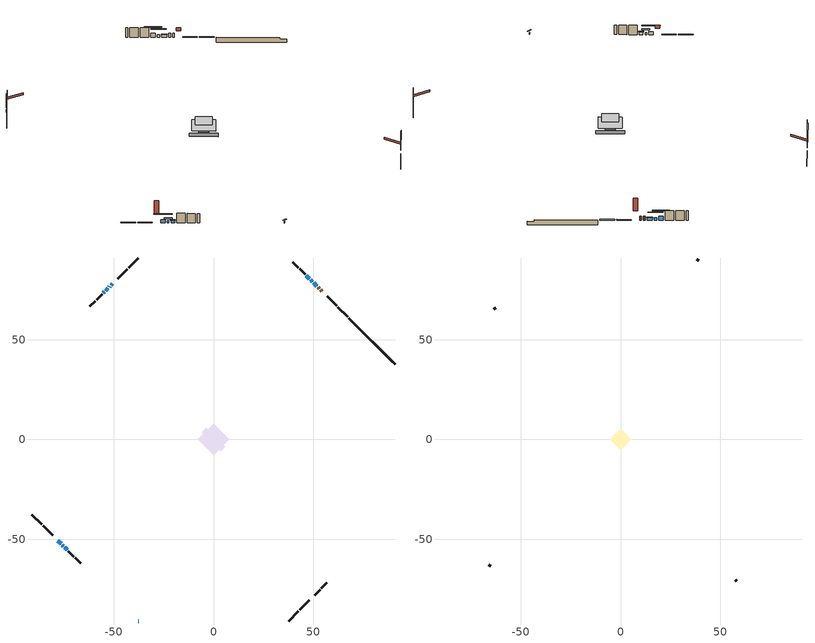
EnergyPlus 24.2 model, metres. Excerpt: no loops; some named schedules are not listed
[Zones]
conditioned space
 floor outside (Floor1 construction): -3.2,0 0,3.2 3.2,0 0,-3.2 z0.98
 floor adiabatic (AdiabaticFloorConstruction): -7.78,0 0,7.78 7.78,0 0,-7.78 z3.42
 floor foundation (Slab1 construction): -5.77,3.63 -3.63,5.77 5.77,-3.63 3.63,-5.77 z-1.55
 wall outside (RimJoist1 construction): 37.67,-90.94 42.57,-86.03 / -90.94,-37.67 -86.03,-42.57 / -37.67,90.94 -42.57,86.03 / 67.22,61.39 62.32,66.29 z0.98:1.28
 wall outside (RimJoist2 construction): 43.23,-85.38 47.96,-80.65 / -85.38,-43.23 -80.65,-47.96 / -43.23,85.38 -47.96,80.65 / 61.66,66.95 56.93,71.67 z0.98:1.28
 wall outside (AdiabaticWallConstruction 1): 54.21,74.4 53.69,74.92 / 53.03,75.58 52.42,76.18 z0.98:3.01
 wall outside (AdiabaticWallConstruction): 51.77,76.84 50.11,78.49 / -74.53,-54.08 -73.38,-55.23 / 49.46,79.15 48.63,79.98 z0.98:2.15; -50.68,77.93 -51.22,77.38 z0.98:1.84; -51.88,76.73 -52.24,76.37 z0.98:2.1; -77.93,-50.68 -76.34,-52.26 z0.98:2.61; -52.89,75.71 -54.01,74.6 z0.98:1.74; -54.67,73.94 -55.14,73.47 z0.98:2.4; -75.69,-52.92 -75.18,-53.42 z0.98:2; -37.67,-90.94 -37.36,-90.94 z0.98:1.95; 47.98,80.63 46.57,82.03 z0.98:3.11
 wall outside (Wall1 construction): 50.68,-77.92 53.45,-75.16 / -72.72,-55.88 -69.96,-58.65 / -55.79,72.82 -58.56,70.05 / 45.92,82.69 43.15,85.46 z0.98:5.86
 wall outside (Wall2 construction): 54.11,-74.5 56.84,-71.77 / -69.3,-59.31 -66.57,-62.04 / -59.21,69.39 -61.95,66.66 / 42.49,86.11 39.76,88.85 z0.98:5.86
 wall foundation (FoundationWall1 construction): 67.88,60.73,-1.55 67.88,60.73,0.98 88.63,39.97,0.98 88.63,39.97,0.08 90.94,37.67,0.08 90.94,37.67,-1.55
 window (WindowConstruction): 51.77,76.84 50.11,78.49 z0.98:2.15
 window (WindowConstruction 6): -50.68,77.92 -51.22,77.39 z0.98:1.84
 window (WindowConstruction 7): -51.88,76.73 -52.24,76.37 z0.98:2.1
 window (WindowConstruction 8): -77.92,-50.68 -76.34,-52.26 z0.98:2.6
 window (WindowConstruction 10): -52.9,75.71 -54.01,74.6 z0.98:1.74
 window (WindowConstruction 1): -54.67,73.94 -55.13,73.47 z0.98:2.4
 window (WindowConstruction 2): -75.69,-52.92 -75.19,-53.42 z0.98:1.99
 window (WindowConstruction 3): -74.53,-54.08 -73.38,-55.23 z0.98:2.15
 window (WindowConstruction 9): -37.67,-90.94 -37.36,-90.94 z0.98:1.95
 window (WindowConstruction 4): 49.46,79.15 48.63,79.97 z0.98:2.15
 window (WindowConstruction 5): 47.98,80.63 46.57,82.03 z0.98:3.11
 door (Door): 54.21,74.4 53.69,74.92 z0.98:3.01
 door (Door 1): 53.03,75.58 52.42,76.18 z0.98:3.01
 ceiling adiabatic (AdiabaticFloorConstruction): 0,-7.78 7.78,0 0,7.78 -7.78,0 z3.42
attic - vented
 floor to conditioned space (Floor2 construction Reversed): -5.5,0 0,5.5 5.5,0 0,-5.5 z5.86
 wall outside (Wall3 construction): 57.5,-71.11 58.27,-70.33 / -65.91,-62.7 -65.13,-63.48 / -62.6,66 -63.38,65.22 / 39.1,89.5 38.32,90.28 z0.98:5.86
 roof outside (Roof1 construction): 50.03,-78.58,5.86 44.67,-73.22,8.38 43.25,-74.63,8.38 48.61,-79.99,5.86; -78.58,-50.03,5.86 -73.22,-44.67,8.38 -74.63,-43.25,8.38 -79.99,-48.61,5.86; -50.03,78.58,5.86 -44.67,73.22,8.38 -43.25,74.63,8.38 -48.61,79.99,5.86; 54.86,73.74,5.86 49.5,68.38,8.38 50.91,66.97,8.38 56.27,72.33,5.86
shading: 49.9,78.7 51.98,76.63 52.19,76.84 50.11,78.91 z2.45; -54.02,74.59 -47.88,80.72 -48.09,80.94 -54.23,74.8 z5.8; -54.4,74.21 -49.72,78.89 -49.93,79.1 -54.61,74.42 z5.15; -74.19,-54.42 -80.08,-48.52 -80.29,-48.74 -74.4,-54.63 z5.66; -58.32,70.28 -48.58,80.02 -48.79,80.24 -58.53,70.5 z7.84; -56,72.61 -53.8,74.8 -54.02,75.01 -56.21,72.82 z3.62; -74.11,-54.5 -76.76,-51.84 -77.41,-52.49 -74.75,-55.14 z3.52; -73.17,-55.44 -74.74,-53.87 -74.95,-54.08 -73.38,-55.65 z2.45; -36.45,-90.94 -38.58,-90.94 -38.58,-91.55 -36.45,-91.55 z2.86; 46.47,82.13 51.61,76.99 51.83,77.2 46.69,82.34 z5.2; 44.42,84.19 50.13,78.47 50.34,78.69 44.63,84.4 z6.16
[Building]
Building 1: Terrain=Suburbs
[Site:Location]
Montreal Intl AP_QC: Latitude {deg}=45.47; Longitude {deg}=-73.74; Time Zone {hr}=-5; Elevation {m}=36; Keep Site Location Information=Yes
[Site:GroundTemperature:Shallow]
2.07863, -0.316383, -0.508184, 0.628371, 5.19101, 9.73239, 13.6695, 16.1636, 16.3755, 14.347, 10.5102, 6.10817
[Site:WaterMainsTemperature]
Calculation Method=Schedule; Temperature Schedule=mains temperature schedule
[Material] Roughness=Rough; Thermal Absorptance=0.9
Name | Thickness {m} | Conductivity {W/m-K} | Density {kg/m3} | Specific Heat {J/kg-K} | Solar Absorptance | Visible Absorptance
asphalt or fiberglass shingles | 0.00635 | 0.162714 | 1121.4 | 1465.45 | 0.4 | 0.4
ceiling loosefill ins | 0.169333 | 0.0480833 | 16.02 | 1046.75 | 0.7 | 0.7
ceiling stud and cavity | 0.1397 | 0.082902 | 65.682 | 1177.47 | 0.7 | 0.7
concrete 4.0 in. | 0.1016 | 1.803125 | 2242.8 | 837.4 | 0.7 | 0.7
concrete 8.0 in. | 0.2032 | 1.803125 | 2242.8 | 837.4 | 0.7 | 0.7
door material | 0.04445 | 0.188738 | 512.64 | 1214.23 | 0.7 | 0.7
exterior vertical ins | 0.0201828 | 0.029427 | 32.04 | 1214.23 | 0.7 | 0.7
floor covering | 0.0127 | 0.0433444 | 54.468 | 1339.84 | 0.6 | 0.6
floor rigid ins; rim joist rigid ins | 0.051816 | 0.029427 | 32.04 | 1214.23 | 0.7 | 0.7
floor rigid ins 1; wall rigid ins | 0.512978 | 0.029427 | 32.04 | 1214.23 | 0.7 | 0.7
floor stud and cavity | 0.1397 | 0.10117 | 92.3553 | 1139.71 | 0.7 | 0.7
floor stud and cavity 1 | 0.1397 | 1.75129 | 37.0049 | 1207.88 | 0.7 | 0.7
furniture material conditioned space 1 | 0.1524 | 0.115458 | 640.8 | 1214.23 | 0.6 | 0.6
gypsum board | 0.0127 | 0.160291 | 801 | 837.4 | 0.6 | 0.6
gypsum board 1 | 0.0127 | 0.160291 | 801 | 837.4 | 0.7 | 0.7
osb sheathing 0.5 in. | 0.0127 | 0.115458 | 512.64 | 1214.23 | 0.7 | 0.7
osb sheathing 0.75 in. | 0.01905 | 0.115458 | 512.64 | 1214.23 | 0.7 | 0.7
osb sheathing 2.0 in. | 0.0508 | 0.115458 | 512.64 | 1214.23 | 0.7 | 0.7
rim joist stud and cavity | 0.0508 | 0.268173 | 125.044 | 1163.47 | 0.6 | 0.6
rim joist stud and cavity 1 | 0.0508 | 0.0310355 | 125.044 | 1163.47 | 0.6 | 0.6
wall stud and cavity | 0.1397 | 0.0807926 | 139.0536 | 1170.24 | 0.7 | 0.7
wall stud and cavity 1 | 0.1397 | 0.0805465 | 139.0536 | 1170.24 | 0.7 | 0.7
wall stud and cavity 2 | 0.0889 | 6.9971 | 50.32683 | 1063.81 | 0.6 | 0.6
wall stud and cavity 3 | 0.0889 | 0.380278 | 52.3479 | 1209.89 | 0.7 | 0.7
wall stud and cavity 4 | 0.0889 | 0.391764 | 83.0341 | 1211.67 | 0.7 | 0.7
wood siding | 0.0254 | 0.102417 | 544.68 | 1172.36 | 0.4 | 0.4
wood siding 1 | 0.00254 | 0.102417 | 544.68 | 1172.36 | 0.4 | 0.4
wood siding 2; wood siding 3; wood siding 4 | 0.0254 | 0.102417 | 544.68 | 1172.36 | 0.7 | 0.7
[WindowMaterial:SimpleGlazingSystem]
Name | U-Factor {W/m2-K} | Solar Heat Gain Coefficient
WindowMaterial | 4.51458 | 0.67
WindowMaterial 1 | 4.82119 | 0.65
WindowMaterial 2 | 2.97868 | 0.54
WindowMaterial 3 | 2.92474 | 0.62
WindowMaterial 4 | 3.79518 | 0.71
WindowMaterial 5 | 5.17606 | 0.63
WindowMaterial 6 | 5.34981 | 0.62
WindowMaterial 7 | 2.89692 | 0.66
WindowMaterial 8 | 3.06158 | 0.34
WindowMaterial 9 | 4.59748 | 0.66
[Construction]
AdiabaticFloorConstruction: floor stud and cavity 1, floor rigid ins 1, osb sheathing 0.75 in., floor covering
AdiabaticWallConstruction: wood siding 3, wall rigid ins, wall stud and cavity 3, gypsum board
AdiabaticWallConstruction 1: wood siding 4, wall rigid ins, wall stud and cavity 3, gypsum board
Door; Door 1: door material
Floor1 construction: floor stud and cavity, floor rigid ins, osb sheathing 0.75 in., floor covering
Floor2 construction Reversed: gypsum board, ceiling stud and cavity, ceiling loosefill ins
FoundationWall1 construction: concrete 8.0 in., gypsum board 1
furniture construction conditioned space 1: furniture material conditioned space 1
PartitionWallConstruction: gypsum board, wall stud and cavity 4, gypsum board
RimJoist1 construction: wood siding 2, rim joist rigid ins, osb sheathing 2.0 in., rim joist stud and cavity
RimJoist2 construction: wood siding 2, osb sheathing 2.0 in., rim joist stud and cavity 1
Roof1 construction: asphalt or fiberglass shingles
Slab1 construction: concrete 4.0 in.
Wall1 construction: wood siding, osb sheathing 0.5 in., wall stud and cavity, gypsum board
Wall2 construction: wood siding, osb sheathing 0.5 in., wall stud and cavity 1, gypsum board
Wall3 construction: wood siding 1, wall stud and cavity 2
WindowConstruction; WindowConstruction 4: WindowMaterial
WindowConstruction 1: WindowMaterial 1
WindowConstruction 10: WindowMaterial 9
WindowConstruction 2: WindowMaterial 2
WindowConstruction 3: WindowMaterial 3
WindowConstruction 5: WindowMaterial 4
WindowConstruction 6: WindowMaterial 5
WindowConstruction 7: WindowMaterial 6
WindowConstruction 8: WindowMaterial 7
WindowConstruction 9: WindowMaterial 8
[Zone] Multiplier=1; Part of Total Floor Area=Yes
Name | Volume {m3}
attic - vented | 24.8448
conditioned space | 430.7
[Space]
Name | Zone | Volume {m3}
attic - vented 1 | attic - vented | 24.8448
conditioned space 1 | conditioned space | 430.7
[ZoneInfiltration:EffectiveLeakageArea]
infil attic - vented 1: Zone or Space=attic - vented 1; Schedule=Always On Discrete; Effective Air Leakage Area {cm2}=2422.8; Stack Coefficient=0.000514832; Wind Coefficient=1.53304e-05
[ZoneMixing]
whole house fan mix: Zone or Space=attic - vented; Schedule=Always On Continuous; Design Flow Rate Calculation Method=Flow/Zone; Design Flow Rate {m3/s}=0; Source Zone or Space=conditioned space
[SurfaceProperty:ExposedFoundationPerimeter]
Slab1: Exposed Perimeter Calculation Method=TotalExposedPerimeter; Total Exposed Perimeter {m}=32.615
[InternalMass] Zone or ZoneList=conditioned space; Space or SpaceList=conditioned space 1
Name | Construction | Surface Area {m2}
furniture mass conditioned space 1 | furniture construction conditioned space 1 | 72.6679
partition wall mass | PartitionWallConstruction | 181.67
[Lights]
interior lighting: Zone or ZoneList or Space or SpaceList=conditioned space 1; Schedule=interior lighting schedule; Design Level Calculation Method=LightingLevel; Lighting Level {W}=343.2; Return Air Fraction=0; Fraction Radiant=0.6; Fraction Visible=0.2; Fraction Replaceable=1
[People]
occupants: Zone or ZoneList or Space or SpaceList=conditioned space 1; Number of People Schedule=occupants schedule; Number of People Calculation Method=People; Number of People=3; Fraction Radiant=0.314171; Sensible Heat Fraction=0.56303; Activity Level Schedule=occupants activity schedule; Carbon Dioxide Generation Rate {m3/s-W}=0; Enable ASHRAE 55 Comfort Warnings=No; Mean Radiant Temperature Calculation Type=EnclosureAveraged
[ElectricEquipment] Zone or ZoneList or Space or SpaceList=conditioned space 1; Design Level Calculation Method=EquipmentLevel
Name | Schedule | Design Level {W} | Fraction Latent | Fraction Radiant | Fraction Lost
clothes dryer | clothes dryer schedule | 140.772 | 0.015 | 0.081 | 0.85
clothes washer | clothes washer schedule | 32.1985 | 0.03 | 0.162 | 0.7
cooking range | cooking range schedule | 215.147 | 0.08 | 0.432 | 0.2
dishwasher | dishwasher schedule | 66.8632 | 0.3 | 0.18 | 0.4
fridge | fridge schedule | 72.9452 | 0 | 0.6 | 0
mech vent bath fan 0 | mech vent bath fan 0 schedule | 50.2 | 0 | 0 | 1
mech vent house fan | mech vent house fan schedule | 0 | 0 | 0 | 1
mech vent house fan cfis | mech vent house fan cfis schedule | 0 | 0 | 0 | 0
misc plug loads | misc plug loads schedule | 494.7 | 0.045 | 0.513 | 0.1
whole house fan | Always On Discrete | 0 | 0 | 0 | 1
[OtherEquipment] Zone or ZoneList or Space or SpaceList=conditioned space 1; Design Level Calculation Method=EquipmentLevel
Name | Fuel Type | Schedule | Design Level {W} | Fraction Latent | Fraction Radiant | Fraction Lost
clothes dryer 1 | Electricity | clothes dryer schedule | 0 | 0.015 | 0.081 | 0.85
cooking range 1 | Electricity | cooking range schedule | 0 | 0.08 | 0.432 | 0.2
general water use latent | None | general water use schedule | 62.594 | 1 | 0 | 0
general water use sensible | None | general water use schedule | -61.6891 | 0 | 0.6 | 0
mech vent house fan latent load | None | Always On Discrete | 0 | 1 | 0 | 0
mech vent house fan sensible load | None | Always On Discrete | 0 | 0 | 0 | 0
water heater energy adjustment1 | Electricity | Always On Discrete | 0.01 | 0 | 0 | 1
[ZoneInfiltration:DesignFlowRate] Zone or ZoneList or Space or SpaceList=conditioned space 1; Schedule=Always On Discrete; Design Flow Rate Calculation Method=Flow/Zone; Design Flow Rate {m3/s}=0
infil flow; natural vent flow; whole house fan flow
[Foundation:Kiva]
Foundation Kiva 1: Initial Indoor Air Temperature {C}=18; Wall Height Above Grade {m}=0.979993; Wall Depth Below Slab {m}=0.2032; Custom Block Material Name 1=exterior vertical ins; Custom Block Depth 1 {m}=2.52999; Custom Block X Position 1 {m}=0.2159; Custom Block Z Position 1 {m}=0
[Foundation:Kiva:Settings]
Soil Conductivity {W/m-K}=0.849921; Soil Density {kg/m3}=1842.3; Soil Specific Heat {J/kg-K}=418.7; Ground Solar Absorptivity=0.9; Ground Thermal Absorptivity=0.9; Ground Surface Roughness {m}=0.03; Far-Field Width {m}=40; Deep-Ground Boundary Condition=ZeroFlux; Deep-Ground Depth {m}=40; Minimum Cell Dimension {m}=0.2; Maximum Cell Growth Coefficient=3; Simulation Timestep=Timestep
[Exterior:Lights]
exterior lighting: Schedule=exterior lighting schedule; Design Level {W}=75.6
[Schedule:Constant]
Name | Hourly Value
Always On Continuous; mech vent house fan schedule; mech vent house fan cfis schedule; Always On Discrete | 1
occupants activity schedule | 117.228
fridge schedule | 0
[Schedule:Week:Daily]
interior lighting schedule Week Rule - Jan1-Jan27: interior lighting schedule day, interior lighting schedule day, interior lighting schedule day, interior lighting schedule day, interior lighting schedule day, interior lighting schedule day, interior lighting schedule day, interior lighting schedule default day, interior lighting schedule default day, interior lighting schedule default day, interior lighting schedule default day, interior lighting schedule default day
interior lighting schedule Week Rule - Jan28-Feb3: interior lighting schedule day, interior lighting schedule day, interior lighting schedule day, interior lighting schedule day, interior lighting schedule day 1, interior lighting schedule day 1, interior lighting schedule day 1, interior lighting schedule default day, interior lighting schedule default day, interior lighting schedule default day, interior lighting schedule default day, interior lighting schedule default day
interior lighting schedule Week Rule - Feb4-Feb24: interior lighting schedule day 1, interior lighting schedule day 1, interior lighting schedule day 1, interior lighting schedule day 1, interior lighting schedule day 1, interior lighting schedule day 1, interior lighting schedule day 1, interior lighting schedule default day, interior lighting schedule default day, interior lighting schedule default day, interior lighting schedule default day, interior lighting schedule default day
interior lighting schedule Week Rule - Feb25-Mar3: interior lighting schedule day 1, interior lighting schedule day 1, interior lighting schedule day 1, interior lighting schedule day 1, interior lighting schedule day 2, interior lighting schedule day 2, interior lighting schedule day 2, interior lighting schedule default day, interior lighting schedule default day, interior lighting schedule default day, interior lighting schedule default day, interior lighting schedule default day
interior lighting schedule Week Rule - Mar4-Mar31: interior lighting schedule day 2, interior lighting schedule day 2, interior lighting schedule day 2, interior lighting schedule day 2, interior lighting schedule day 2, interior lighting schedule day 2, interior lighting schedule day 2, interior lighting schedule default day, interior lighting schedule default day, interior lighting schedule default day, interior lighting schedule default day, interior lighting schedule default day
interior lighting schedule Week Rule - Apr1-Apr28: interior lighting schedule day 3, interior lighting schedule day 3, interior lighting schedule day 3, interior lighting schedule day 3, interior lighting schedule day 3, interior lighting schedule day 3, interior lighting schedule day 3, interior lighting schedule default day, interior lighting schedule default day, interior lighting schedule default day, interior lighting schedule default day, interior lighting schedule default day
interior lighting schedule Week Rule - Apr29-May5: interior lighting schedule day 3, interior lighting schedule day 3, interior lighting schedule day 4, interior lighting schedule day 4, interior lighting schedule day 4, interior lighting schedule day 4, interior lighting schedule day 4, interior lighting schedule default day, interior lighting schedule default day, interior lighting schedule default day, interior lighting schedule default day, interior lighting schedule default day
interior lighting schedule Week Rule - May6-May26: interior lighting schedule day 4, interior lighting schedule day 4, interior lighting schedule day 4, interior lighting schedule day 4, interior lighting schedule day 4, interior lighting schedule day 4, interior lighting schedule day 4, interior lighting schedule default day, interior lighting schedule default day, interior lighting schedule default day, interior lighting schedule default day, interior lighting schedule default day
interior lighting schedule Week Rule - May27-Jun2: interior lighting schedule day 4, interior lighting schedule day 4, interior lighting schedule day 4, interior lighting schedule day 4, interior lighting schedule day 4, interior lighting schedule day 5, interior lighting schedule day 5, interior lighting schedule default day, interior lighting schedule default day, interior lighting schedule default day, interior lighting schedule default day, interior lighting schedule default day
interior lighting schedule Week Rule - Jun3-Jun30: interior lighting schedule day 5, interior lighting schedule day 5, interior lighting schedule day 5, interior lighting schedule day 5, interior lighting schedule day 5, interior lighting schedule day 5, interior lighting schedule day 5, interior lighting schedule default day, interior lighting schedule default day, interior lighting schedule default day, interior lighting schedule default day, interior lighting schedule default day
interior lighting schedule Week Rule - Jul1-Jul28: interior lighting schedule day 6, interior lighting schedule day 6, interior lighting schedule day 6, interior lighting schedule day 6, interior lighting schedule day 6, interior lighting schedule day 6, interior lighting schedule day 6, interior lighting schedule default day, interior lighting schedule default day, interior lighting schedule default day, interior lighting schedule default day, interior lighting schedule default day
interior lighting schedule Week Rule - Jul29-Aug4: interior lighting schedule day 6, interior lighting schedule day 6, interior lighting schedule day 6, interior lighting schedule day 7, interior lighting schedule day 7, interior lighting schedule day 7, interior lighting schedule day 7, interior lighting schedule default day, interior lighting schedule default day, interior lighting schedule default day, interior lighting schedule default day, interior lighting schedule default day
interior lighting schedule Week Rule - Aug5-Aug25: interior lighting schedule day 7, interior lighting schedule day 7, interior lighting schedule day 7, interior lighting schedule day 7, interior lighting schedule day 7, interior lighting schedule day 7, interior lighting schedule day 7, interior lighting schedule default day, interior lighting schedule default day, interior lighting schedule default day, interior lighting schedule default day, interior lighting schedule default day
interior lighting schedule Week Rule - Aug26-Sep1: interior lighting schedule day 7, interior lighting schedule day 7, interior lighting schedule day 7, interior lighting schedule day 7, interior lighting schedule day 7, interior lighting schedule day 7, interior lighting schedule day 8, interior lighting schedule default day, interior lighting schedule default day, interior lighting schedule default day, interior lighting schedule default day, interior lighting schedule default day
interior lighting schedule Week Rule - Sep2-Sep29: interior lighting schedule day 8, interior lighting schedule day 8, interior lighting schedule day 8, interior lighting schedule day 8, interior lighting schedule day 8, interior lighting schedule day 8, interior lighting schedule day 8, interior lighting schedule default day, interior lighting schedule default day, interior lighting schedule default day, interior lighting schedule default day, interior lighting schedule default day
interior lighting schedule Week Rule - Sep30-Oct6: interior lighting schedule day 8, interior lighting schedule day 9, interior lighting schedule day 9, interior lighting schedule day 9, interior lighting schedule day 9, interior lighting schedule day 9, interior lighting schedule day 9, interior lighting schedule default day, interior lighting schedule default day, interior lighting schedule default day, interior lighting schedule default day, interior lighting schedule default day
interior lighting schedule Week Rule - Oct7-Oct27: interior lighting schedule day 9, interior lighting schedule day 9, interior lighting schedule day 9, interior lighting schedule day 9, interior lighting schedule day 9, interior lighting schedule day 9, interior lighting schedule day 9, interior lighting schedule default day, interior lighting schedule default day, interior lighting schedule default day, interior lighting schedule default day, interior lighting schedule default day
interior lighting schedule Week Rule - Oct28-Nov3: interior lighting schedule day 9, interior lighting schedule day 9, interior lighting schedule day 9, interior lighting schedule day 9, interior lighting schedule day 10, interior lighting schedule day 10, interior lighting schedule day 10, interior lighting schedule default day, interior lighting schedule default day, interior lighting schedule default day, interior lighting schedule default day, interior lighting schedule default day
interior lighting schedule Week Rule - Nov4-Nov24: interior lighting schedule day 10, interior lighting schedule day 10, interior lighting schedule day 10, interior lighting schedule day 10, interior lighting schedule day 10, interior lighting schedule day 10, interior lighting schedule day 10, interior lighting schedule default day, interior lighting schedule default day, interior lighting schedule default day, interior lighting schedule default day, interior lighting schedule default day
interior lighting schedule Week Rule - Nov25-Dec1: interior lighting schedule day 10, interior lighting schedule day 10, interior lighting schedule day 10, interior lighting schedule day 10, interior lighting schedule day 10, interior lighting schedule day 10, interior lighting schedule day 11, interior lighting schedule default day, interior lighting schedule default day, interior lighting schedule default day, interior lighting schedule default day, interior lighting schedule default day
interior lighting schedule Week Rule - Dec2-Dec31: interior lighting schedule day 11, interior lighting schedule day 11, interior lighting schedule day 11, interior lighting schedule day 11, interior lighting schedule day 11, interior lighting schedule day 11, interior lighting schedule day 11, interior lighting schedule default day, interior lighting schedule default day, interior lighting schedule default day, interior lighting schedule default day, interior lighting schedule default day
occupants schedule Week Rule - Jan1-Dec31: occupants schedule day, occupants schedule day, occupants schedule day, occupants schedule day, occupants schedule day, occupants schedule day, occupants schedule day, occupants schedule default day, occupants schedule default day, occupants schedule default day, occupants schedule default day, occupants schedule default day
clothes dryer schedule Week Rule - Jan1-Dec31: clothes dryer schedule day, clothes dryer schedule day, clothes dryer schedule day, clothes dryer schedule day, clothes dryer schedule day, clothes dryer schedule day, clothes dryer schedule day, clothes dryer schedule default day, clothes dryer schedule default day, clothes dryer schedule default day, clothes dryer schedule default day, clothes dryer schedule default day
clothes washer schedule Week Rule - Jan1-Dec31: clothes washer schedule day, clothes washer schedule day, clothes washer schedule day, clothes washer schedule day, clothes washer schedule day, clothes washer schedule day, clothes washer schedule day, clothes washer schedule default day, clothes washer schedule default day, clothes washer schedule default day, clothes washer schedule default day, clothes washer schedule default day
cooking range schedule Week Rule - Jan1-Dec31: cooking range schedule day, cooking range schedule day, cooking range schedule day, cooking range schedule day, cooking range schedule day, cooking range schedule day, cooking range schedule day, cooking range schedule default day, cooking range schedule default day, cooking range schedule default day, cooking range schedule default day, cooking range schedule default day
dishwasher schedule Week Rule - Jan1-Dec31: dishwasher schedule day, dishwasher schedule day, dishwasher schedule day, dishwasher schedule day, dishwasher schedule day, dishwasher schedule day, dishwasher schedule day, dishwasher schedule default day, dishwasher schedule default day, dishwasher schedule default day, dishwasher schedule default day, dishwasher schedule default day
mech vent bath fan 0 schedule Week Rule - Jan1-Dec31: mech vent bath fan 0 schedule day, mech vent bath fan 0 schedule day, mech vent bath fan 0 schedule day, mech vent bath fan 0 schedule day, mech vent bath fan 0 schedule day, mech vent bath fan 0 schedule day, mech vent bath fan 0 schedule day, mech vent bath fan 0 schedule default day, mech vent bath fan 0 schedule default day, mech vent bath fan 0 schedule default day, mech vent bath fan 0 schedule default day, mech vent bath fan 0 schedule default day
misc plug loads schedule Week Rule - Jan1-Dec31: misc plug loads schedule day, misc plug loads schedule day, misc plug loads schedule day, misc plug loads schedule day, misc plug loads schedule day, misc plug loads schedule day, misc plug loads schedule day, misc plug loads schedule default day, misc plug loads schedule default day, misc plug loads schedule default day, misc plug loads schedule default day, misc plug loads schedule default day
general water use schedule Week Rule - Jan1-Dec31: general water use schedule day, general water use schedule day, general water use schedule day, general water use schedule day, general water use schedule day, general water use schedule day, general water use schedule day, general water use schedule default day, general water use schedule default day, general water use schedule default day, general water use schedule default day, general water use schedule default day
exterior lighting schedule Week Rule - Jan1-Jan27: exterior lighting schedule day, exterior lighting schedule day, exterior lighting schedule day, exterior lighting schedule day, exterior lighting schedule day, exterior lighting schedule day, exterior lighting schedule day, exterior lighting schedule default day, exterior lighting schedule default day, exterior lighting schedule default day, exterior lighting schedule default day, exterior lighting schedule default day
exterior lighting schedule Week Rule - Jan28-Feb3: exterior lighting schedule day, exterior lighting schedule day, exterior lighting schedule day, exterior lighting schedule day, exterior lighting schedule day 1, exterior lighting schedule day 1, exterior lighting schedule day 1, exterior lighting schedule default day, exterior lighting schedule default day, exterior lighting schedule default day, exterior lighting schedule default day, exterior lighting schedule default day
exterior lighting schedule Week Rule - Feb4-Feb24: exterior lighting schedule day 1, exterior lighting schedule day 1, exterior lighting schedule day 1, exterior lighting schedule day 1, exterior lighting schedule day 1, exterior lighting schedule day 1, exterior lighting schedule day 1, exterior lighting schedule default day, exterior lighting schedule default day, exterior lighting schedule default day, exterior lighting schedule default day, exterior lighting schedule default day
exterior lighting schedule Week Rule - Feb25-Mar3: exterior lighting schedule day 1, exterior lighting schedule day 1, exterior lighting schedule day 1, exterior lighting schedule day 1, exterior lighting schedule day 2, exterior lighting schedule day 2, exterior lighting schedule day 2, exterior lighting schedule default day, exterior lighting schedule default day, exterior lighting schedule default day, exterior lighting schedule default day, exterior lighting schedule default day
exterior lighting schedule Week Rule - Mar4-Mar31: exterior lighting schedule day 2, exterior lighting schedule day 2, exterior lighting schedule day 2, exterior lighting schedule day 2, exterior lighting schedule day 2, exterior lighting schedule day 2, exterior lighting schedule day 2, exterior lighting schedule default day, exterior lighting schedule default day, exterior lighting schedule default day, exterior lighting schedule default day, exterior lighting schedule default day
exterior lighting schedule Week Rule - Apr1-Apr28: exterior lighting schedule day 3, exterior lighting schedule day 3, exterior lighting schedule day 3, exterior lighting schedule day 3, exterior lighting schedule day 3, exterior lighting schedule day 3, exterior lighting schedule day 3, exterior lighting schedule default day, exterior lighting schedule default day, exterior lighting schedule default day, exterior lighting schedule default day, exterior lighting schedule default day
exterior lighting schedule Week Rule - Apr29-May5: exterior lighting schedule day 3, exterior lighting schedule day 3, exterior lighting schedule day 4, exterior lighting schedule day 4, exterior lighting schedule day 4, exterior lighting schedule day 4, exterior lighting schedule day 4, exterior lighting schedule default day, exterior lighting schedule default day, exterior lighting schedule default day, exterior lighting schedule default day, exterior lighting schedule default day
exterior lighting schedule Week Rule - May6-May26: exterior lighting schedule day 4, exterior lighting schedule day 4, exterior lighting schedule day 4, exterior lighting schedule day 4, exterior lighting schedule day 4, exterior lighting schedule day 4, exterior lighting schedule day 4, exterior lighting schedule default day, exterior lighting schedule default day, exterior lighting schedule default day, exterior lighting schedule default day, exterior lighting schedule default day
exterior lighting schedule Week Rule - May27-Jun2: exterior lighting schedule day 4, exterior lighting schedule day 4, exterior lighting schedule day 4, exterior lighting schedule day 4, exterior lighting schedule day 4, exterior lighting schedule day 5, exterior lighting schedule day 5, exterior lighting schedule default day, exterior lighting schedule default day, exterior lighting schedule default day, exterior lighting schedule default day, exterior lighting schedule default day
exterior lighting schedule Week Rule - Jun3-Jun30: exterior lighting schedule day 5, exterior lighting schedule day 5, exterior lighting schedule day 5, exterior lighting schedule day 5, exterior lighting schedule day 5, exterior lighting schedule day 5, exterior lighting schedule day 5, exterior lighting schedule default day, exterior lighting schedule default day, exterior lighting schedule default day, exterior lighting schedule default day, exterior lighting schedule default day
exterior lighting schedule Week Rule - Jul1-Jul28: exterior lighting schedule day 6, exterior lighting schedule day 6, exterior lighting schedule day 6, exterior lighting schedule day 6, exterior lighting schedule day 6, exterior lighting schedule day 6, exterior lighting schedule day 6, exterior lighting schedule default day, exterior lighting schedule default day, exterior lighting schedule default day, exterior lighting schedule default day, exterior lighting schedule default day
exterior lighting schedule Week Rule - Jul29-Aug4: exterior lighting schedule day 6, exterior lighting schedule day 6, exterior lighting schedule day 6, exterior lighting schedule day 7, exterior lighting schedule day 7, exterior lighting schedule day 7, exterior lighting schedule day 7, exterior lighting schedule default day, exterior lighting schedule default day, exterior lighting schedule default day, exterior lighting schedule default day, exterior lighting schedule default day
exterior lighting schedule Week Rule - Aug5-Aug25: exterior lighting schedule day 7, exterior lighting schedule day 7, exterior lighting schedule day 7, exterior lighting schedule day 7, exterior lighting schedule day 7, exterior lighting schedule day 7, exterior lighting schedule day 7, exterior lighting schedule default day, exterior lighting schedule default day, exterior lighting schedule default day, exterior lighting schedule default day, exterior lighting schedule default day
exterior lighting schedule Week Rule - Aug26-Sep1: exterior lighting schedule day 7, exterior lighting schedule day 7, exterior lighting schedule day 7, exterior lighting schedule day 7, exterior lighting schedule day 7, exterior lighting schedule day 7, exterior lighting schedule day 8, exterior lighting schedule default day, exterior lighting schedule default day, exterior lighting schedule default day, exterior lighting schedule default day, exterior lighting schedule default day
exterior lighting schedule Week Rule - Sep2-Sep29: exterior lighting schedule day 8, exterior lighting schedule day 8, exterior lighting schedule day 8, exterior lighting schedule day 8, exterior lighting schedule day 8, exterior lighting schedule day 8, exterior lighting schedule day 8, exterior lighting schedule default day, exterior lighting schedule default day, exterior lighting schedule default day, exterior lighting schedule default day, exterior lighting schedule default day
exterior lighting schedule Week Rule - Sep30-Oct6: exterior lighting schedule day 8, exterior lighting schedule day 9, exterior lighting schedule day 9, exterior lighting schedule day 9, exterior lighting schedule day 9, exterior lighting schedule day 9, exterior lighting schedule day 9, exterior lighting schedule default day, exterior lighting schedule default day, exterior lighting schedule default day, exterior lighting schedule default day, exterior lighting schedule default day
exterior lighting schedule Week Rule - Oct7-Oct27: exterior lighting schedule day 9, exterior lighting schedule day 9, exterior lighting schedule day 9, exterior lighting schedule day 9, exterior lighting schedule day 9, exterior lighting schedule day 9, exterior lighting schedule day 9, exterior lighting schedule default day, exterior lighting schedule default day, exterior lighting schedule default day, exterior lighting schedule default day, exterior lighting schedule default day
exterior lighting schedule Week Rule - Oct28-Nov3: exterior lighting schedule day 9, exterior lighting schedule day 9, exterior lighting schedule day 9, exterior lighting schedule day 9, exterior lighting schedule day 10, exterior lighting schedule day 10, exterior lighting schedule day 10, exterior lighting schedule default day, exterior lighting schedule default day, exterior lighting schedule default day, exterior lighting schedule default day, exterior lighting schedule default day
[Schedule:Year]
interior lighting schedule: interior lighting schedule Week Rule - Jan1-Jan27, 1, 1, 1, 27, interior lighting schedule Week Rule - Jan28-Feb3, 1, 28, 2, 3, interior lighting schedule Week Rule - Feb4-Feb24, 2, 4, 2, 24, interior lighting schedule Week Rule - Feb25-Mar3, 2, 25, 3, 3, interior lighting schedule Week Rule - Mar4-Mar31, 3, 4, 3, 31, interior lighting schedule Week Rule - Apr1-Apr28, 4, 1, 4, 28, interior lighting schedule Week Rule - Apr29-May5, 4, 29, 5, 5, interior lighting schedule Week Rule - May6-May26, 5, 6, 5, 26, interior lighting schedule Week Rule - May27-Jun2, 5, 27, 6, 2, interior lighting schedule Week Rule - Jun3-Jun30, 6, 3, 6, 30, interior lighting schedule Week Rule - Jul1-Jul28, 7, 1, 7, 28, interior lighting schedule Week Rule - Jul29-Aug4, 7, 29, 8, 4, interior lighting schedule Week Rule - Aug5-Aug25, 8, 5, 8, 25, interior lighting schedule Week Rule - Aug26-Sep1, 8, 26, 9, 1, interior lighting schedule Week Rule - Sep2-Sep29, 9, 2, 9, 29, interior lighting schedule Week Rule - Sep30-Oct6, 9, 30, 10, 6, interior lighting schedule Week Rule - Oct7-Oct27, 10, 7, 10, 27, interior lighting schedule Week Rule - Oct28-Nov3, 10, 28, 11, 3, interior lighting schedule Week Rule - Nov4-Nov24, 11, 4, 11, 24, interior lighting schedule Week Rule - Nov25-Dec1, 11, 25, 12, 1, interior lighting schedule Week Rule - Dec2-Dec31, 12, 2, 12, 31
occupants schedule: occupants schedule Week Rule - Jan1-Dec31, 1, 1, 12, 31
clothes dryer schedule: clothes dryer schedule Week Rule - Jan1-Dec31, 1, 1, 12, 31
clothes washer schedule: clothes washer schedule Week Rule - Jan1-Dec31, 1, 1, 12, 31
cooking range schedule: cooking range schedule Week Rule - Jan1-Dec31, 1, 1, 12, 31
dishwasher schedule: dishwasher schedule Week Rule - Jan1-Dec31, 1, 1, 12, 31
mech vent bath fan 0 schedule: mech vent bath fan 0 schedule Week Rule - Jan1-Dec31, 1, 1, 12, 31
misc plug loads schedule: misc plug loads schedule Week Rule - Jan1-Dec31, 1, 1, 12, 31
general water use schedule: general water use schedule Week Rule - Jan1-Dec31, 1, 1, 12, 31
exterior lighting schedule: exterior lighting schedule Week Rule - Jan1-Jan27, 1, 1, 1, 27, exterior lighting schedule Week Rule - Jan28-Feb3, 1, 28, 2, 3, exterior lighting schedule Week Rule - Feb4-Feb24, 2, 4, 2, 24, exterior lighting schedule Week Rule - Feb25-Mar3, 2, 25, 3, 3, exterior lighting schedule Week Rule - Mar4-Mar31, 3, 4, 3, 31, exterior lighting schedule Week Rule - Apr1-Apr28, 4, 1, 4, 28, exterior lighting schedule Week Rule - Apr29-May5, 4, 29, 5, 5, exterior lighting schedule Week Rule - May6-May26, 5, 6, 5, 26, exterior lighting schedule Week Rule - May27-Jun2, 5, 27, 6, 2, exterior lighting schedule Week Rule - Jun3-Jun30, 6, 3, 6, 30, exterior lighting schedule Week Rule - Jul1-Jul28, 7, 1, 7, 28, exterior lighting schedule Week Rule - Jul29-Aug4, 7, 29, 8, 4, exterior lighting schedule Week Rule - Aug5-Aug25, 8, 5, 8, 25, exterior lighting schedule Week Rule - Aug26-Sep1, 8, 26, 9, 1, exterior lighting schedule Week Rule - Sep2-Sep29, 9, 2, 9, 29, exterior lighting schedule Week Rule - Sep30-Oct6, 9, 30, 10, 6, exterior lighting schedule Week Rule - Oct7-Oct27, 10, 7, 10, 27, exterior lighting schedule Week Rule - Oct28-Nov3, 10, 28, 11, 3, exterior lighting schedule Week Rule - Nov4-Nov24, 11, 4, 11, 24, exterior lighting schedule Week Rule - Nov25-Dec1, 11, 25, 12, 1, exterior lighting schedule Week Rule - Dec2-Dec31, 12, 2, 12, 31
[Schedule:Compact]
mains temperature schedule: Through: 01/01, For: AllDays, Until: 24:00, 6.56833, Through: 01/02, For: AllDays, Until: 24:00, 6.48722, Through: 01/03, For: AllDays, Until: 24:00, 6.40722, Through: 01/04, For: AllDays, Until: 24:00, 6.32889, Through: 01/05, For: AllDays, Until: 24:00, 6.25167, Through: 01/06, For: AllDays, Until: 24:00, 6.17611, Through: 01/07, For: AllDays, Until: 24:00, 6.10222, Through: 01/08, For: AllDays, Until: 24:00, 6.02944, Through: 01/09, For: AllDays, Until: 24:00, 5.95833, Through: 01/10, For: AllDays, Until: 24:00, 5.88889, Through: 01/11, For: AllDays, Until: 24:00, 5.82056, Through: 01/12, For: AllDays, Until: 24:00, 5.75444, Through: 01/13, For: AllDays, Until: 24:00, 5.68944, Through: 01/14, For: AllDays, Until: 24:00, 5.62611, Through: 01/15, For: AllDays, Until: 24:00, 5.56444, Through: 01/16, For: AllDays, Until: 24:00, 5.50444, Through: 01/17, For: AllDays, Until: 24:00, 5.44611, Through: 01/18, For: AllDays, Until: 24:00, 5.38944, Through: 01/19, For: AllDays, Until: 24:00, 5.33389, Through: 01/20, For: AllDays, Until: 24:00, 5.28111, Through: 01/21, For: AllDays, Until: 24:00, 5.22944, Through: 01/22, For: AllDays, Until: 24:00, 5.17944, Through: 01/23, For: AllDays, Until: 24:00, 5.13111, Through: 01/24, For: AllDays, Until: 24:00, 5.085, Through: 01/25, For: AllDays, Until: 24:00, 5.04056, Through: 01/26, For: AllDays, Until: 24:00, 4.99778, Through: 01/27, For: AllDays, Until: 24:00, 4.95667, Through: 01/28, For: AllDays, Until: 24:00, 4.91778, Through: 01/29, For: AllDays, Until: 24:00, 4.88056, Through: 01/30, For: AllDays, Until: 24:00, 4.845, Through: 01/31, For: AllDays, Until: 24:00, 4.81167, Through: 02/01, For: AllDays, Until: 24:00, 4.77944, Through: 02/02, For: AllDays, Until: 24:00, 4.75, Through: 02/03, For: AllDays, Until: 24:00, 4.72167, Through: 02/04, For: AllDays, Until: 24:00, 4.69611, Through: 02/05, For: AllDays, Until: 24:00, 4.67167, Through: 02/06, For: AllDays, Until: 24:00, 4.64944, Through: 02/07, For: AllDays, Until: 24:00, 4.62889, Through: 02/08, For: AllDays, Until: 24:00, 4.61056, Through: 02/09, For: AllDays, Until: 24:00, 4.59389, Through: 02/10, For: AllDays, Until: 24:00, 4.57944, Through: 02/11, For: AllDays, Until: 24:00, 4.56667, Through: 02/12, For: AllDays, Until: 24:00, 4.55611, Through: 02/13, For: AllDays, Until: 24:00, 4.54722, Through: 02/14, For: AllDays, Until: 24:00, 4.54056, Through: 02/15, For: AllDays, Until: 24:00, 4.53556, Through: 02/16, For: AllDays, Until: 24:00, 4.53278, Through: 02/17, For: AllDays, Until: 24:00, 4.53167, Through: 02/18, For: AllDays, Until: 24:00, 4.53278, Through: 02/19, For: AllDays, Until: 24:00, 4.53556, Through: 02/20, For: AllDays, Until: 24:00, 4.54056, Through: 02/21, For: AllDays, Until: 24:00, 4.54722, Through: 02/22, For: AllDays, Until: 24:00, 4.55611, Through: 02/23, For: AllDays, Until: 24:00, 4.56667, Through: 02/24, For: AllDays, Until: 24:00, 4.57944, Through: 02/25, For: AllDays, Until: 24:00, 4.59389, Through: 02/26, For: AllDays, Until: 24:00, 4.61056, Through: 02/27, For: AllDays, Until: 24:00, 4.62889, Through: 02/28, For: AllDays, Until: 24:00, 4.64889, Through: 03/01, For: AllDays, Until: 24:00, 4.67111, Through: 03/02, For: AllDays, Until: 24:00, 4.69556, Through: 03/03, For: AllDays, Until: 24:00, 4.72167, Through: 03/04, For: AllDays, Until: 24:00, 4.74944, Through: 03/05, For: AllDays, Until: 24:00, 4.77944, Through: 03/06, For: AllDays, Until: 24:00, 4.81111, Through: 03/07, For: AllDays, Until: 24:00, 4.84444, Through: 03/08, For: AllDays, Until: 24:00, 4.88, Through: 03/09, For: AllDays, Until: 24:00, 4.91722, Through: 03/10, For: AllDays, Until: 24:00, 4.95611, Through: 03/11, For: AllDays, Until: 24:00, 4.99722, Through: 03/12, For: AllDays, Until: 24:00, 5.04, Through: 03/13, For: AllDays, Until: 24:00, 5.08444, Through: 03/14, For: AllDays, Until: 24:00, 5.13056, Through: 03/15, For: AllDays, Until: 24:00, 5.17889, Through: 03/16, For: AllDays, Until: 24:00, 5.22833, Through: 03/17, For: AllDays, Until: 24:00, 5.28, Through: 03/18, For: AllDays, Until: 24:00, 5.33333, Through: 03/19, For: AllDays, Until: 24:00, 5.38833, Through: 03/20, For: AllDays, Until: 24:00, 5.445, Through: 03/21, For: AllDays, Until: 24:00, 5.50333, Through: 03/22, For: AllDays, Until: 24:00, 5.56333, Through: 03/23, For: AllDays, Until: 24:00, 5.625, Through: 03/24, For: AllDays, Until: 24:00, 5.68833, Through: 03/25, For: AllDays, Until: 24:00, 5.75333, Through: 03/26, For: AllDays, Until: 24:00, 5.81944, Through: 03/27, For: AllDays, Until: 24:00, 5.88778, Through: 03/28, For: AllDays, Until: 24:00, 5.95722, Through: 03/29, For: AllDays, Until: 24:00, 6.02833, Through: 03/30, For: AllDays, Until: 24:00, 6.10111, Through: 03/31, For: AllDays, Until: 24:00, 6.175, Through: 04/01, For: AllDays, Until: 24:00, 6.25056, Through: 04/02, For: AllDays, Until: 24:00, 6.32778, Through: 04/03, For: AllDays, Until: 24:00, 6.40611, Through: 04/04, For: AllDays, Until: 24:00, 6.48556, Through: 04/05, For: AllDays, Until: 24:00, 6.56722, Through: 04/06, For: AllDays, Until: 24:00, 6.64944, Through: 04/07, For: AllDays, Until: 24:00, 6.73333, Through: 04/08, For: AllDays, Until: 24:00, 6.81833, Through: 04/09, For: AllDays, Until: 24:00, 6.905, Through: 04/10, For: AllDays, Until: 24:00, 6.99278, Through: 04/11, For: AllDays, Until: 24:00, 7.08111, Through: 04/12, For: AllDays, Until: 24:00, 7.17167, Through: 04/13, For: AllDays, Until: 24:00, 7.26278, Through: 04/14, For: AllDays, Until: 24:00, 7.355, Through: 04/15, For: AllDays, Until: 24:00, 7.44833, Through: 04/16, For: AllDays, Until: 24:00, 7.54278, Through: 04/17, For: AllDays, Until: 24:00, 7.63889, Through: 04/18, For: AllDays, Until: 24:00, 7.735, Through: 04/19, For: AllDays, Until: 24:00, 7.83278, Through: 04/20, For: AllDays, Until: 24:00, 7.93167, Through: 04/21, For: AllDays, Until: 24:00, 8.03111, Through: 04/22, For: AllDays, Until: 24:00, 8.13167, Through: 04/23, For: AllDays, Until: 24:00, 8.23278, Through: 04/24, For: AllDays, Until: 24:00, 8.335, Through: 04/25, For: AllDays, Until: 24:00, 8.43778, Through: 04/26, For: AllDays, Until: 24:00, 8.54167, Through: 04/27, For: AllDays, Until: 24:00, 8.64611, Through: 04/28, For: AllDays, Until: 24:00, 8.75167, Through: 04/29, For: AllDays, Until: 24:00, 8.85778, Through: 04/30, For: AllDays, Until: 24:00, 8.96444, Through: 05/01, For: AllDays, Until: 24:00, 9.07167, Through: 05/02, For: AllDays, Until: 24:00, 9.17944, Through: 05/03, For: AllDays, Until: 24:00, 9.28778, Through: 05/04, For: AllDays, Until: 24:00, 9.39667, Through: 05/05, For: AllDays, Until: 24:00, 9.50667, Through: 05/06, For: AllDays, Until: 24:00, 9.61667, Through: 05/07, For: AllDays, Until: 24:00, 9.72667, Through: 05/08, For: AllDays, Until: 24:00, 9.83778, Through: 05/09, For: AllDays, Until: 24:00, 9.94889, Through: 05/10, For: AllDays, Until: 24:00, 10.0606, Through: 05/11, For: AllDays, Until: 24:00, 10.1722, Through: 05/12, For: AllDays, Until: 24:00, 10.2844, Through: 05/13, For: AllDays, Until: 24:00, 10.3967, Through: 05/14, For: AllDays, Until: 24:00, 10.5094, Through: 05/15, For: AllDays, Until: 24:00, 10.6222, Through: 05/16, For: AllDays, Until: 24:00, 10.735, Through: 05/17, For: AllDays, Until: 24:00, 10.8478, Through: 05/18, For: AllDays, Until: 24:00, 10.9611, Through: 05/19, For: AllDays, Until: 24:00, 11.0744, Through: 05/20, For: AllDays, Until: 24:00, 11.1872, Through: 05/21, For: AllDays, Until: 24:00, 11.3006, Through: 05/22, For: AllDays, Until: 24:00, 11.4133, Through: 05/23, For: AllDays, Until: 24:00, 11.5267, Through: 05/24, For: AllDays, Until: 24:00, 11.6394, Through: 05/25, For: AllDays, Until: 24:00, 11.7522, Through: 05/26, For: AllDays, Until: 24:00, 11.8644, Through: 05/27, For: AllDays, Until: 24:00, 11.9767, Through: 05/28, For: AllDays, Until: 24:00, 12.0889, Through: 05/29, For: AllDays, Until: 24:00, 12.2006, Through: 05/30, For: AllDays, Until: 24:00, 12.3122, Through: 05/31, For: AllDays, Until: 24:00, 12.4228, Through: 06/01, For: AllDays, Until: 24:00, 12.5339, Through: 06/02, For: AllDays, Until: 24:00, 12.6439, Through: 06/03, For: AllDays, Until: 24:00, 12.7539, Through: 06/04, For: AllDays, Until: 24:00, 12.8628, Through: 06/05, For: AllDays, Until: 24:00, 12.9717, Through: 06/06, For: AllDays, Until: 24:00, 13.08, Through: 06/07, For: AllDays, Until: 24:00, 13.1878, Through: 06/08, For: AllDays, Until: 24:00, 13.2944, Through: 06/09, For: AllDays, Until: 24:00, 13.4011, Through: 06/10, For: AllDays, Until: 24:00, 13.5067, Through: 06/11, For: AllDays, Until: 24:00, 13.6117, Through: 06/12, For: AllDays, Until: 24:00, 13.7156, Through: 06/13, For: AllDays, Until: 24:00, 13.8194, Through: 06/14, For: AllDays, Until: 24:00, 13.9222, Through: 06/15, For: AllDays, Until: 24:00, 14.0239, Through: 06/16, For: AllDays, Until: 24:00, 14.125, Through: 06/17, For: AllDays, Until: 24:00, 14.225, Through: 06/18, For: AllDays, Until: 24:00, 14.3239, Through: 06/19, For: AllDays, Until: 24:00, 14.4222, Through: 06/20, For: AllDays, Until: 24:00, 14.5194, Through: 06/21, For: AllDays, Until: 24:00, 14.6156, Through: 06/22, For: AllDays, Until: 24:00, 14.7106, Through: 06/23, For: AllDays, Until: 24:00, 14.805, Through: 06/24, For: AllDays, Until: 24:00, 14.8978, Through: 06/25, For: AllDays, Until: 24:00, 14.9894, Through: 06/26, For: AllDays, Until: 24:00, 15.0806, Through: 06/27, For: AllDays, Until: 24:00, 15.17, Through: 06/28, For: AllDays, Until: 24:00, 15.2583, Through: 06/29, For: AllDays, Until: 24:00, 15.3456, Through: 06/30, For: AllDays, Until: 24:00, 15.4311, Through: 07/01, For: AllDays, Until: 24:00, 15.5161, Through: 07/02, For: AllDays, Until: 24:00, 15.5989, Through: 07/03, For: AllDays, Until: 24:00, 15.6811, Through: 07/04, For: AllDays, Until: 24:00, 15.7617, Through: 07/05, For: AllDays, Until: 24:00, 15.8411, Through: 07/06, For: AllDays, Until: 24:00, 15.9189, Through: 07/07, For: AllDays, Until: 24:00, 15.995, Through: 07/08, For: AllDays, Until: 24:00, 16.07, Through: 07/09, For: AllDays, Until: 24:00, 16.1433, Through: 07/10, For: AllDays, Until: 24:00, 16.2156, Through: 07/11, For: AllDays, Until: 24:00, 16.2861, Through: 07/12, For: AllDays, Until: 24:00, 16.355, Through: 07/13, For: AllDays, Until: 24:00, 16.4222, Through: 07/14, For: AllDays, Until: 24:00, 16.4878, Through: 07/15, For: AllDays, Until: 24:00, 16.5522, Through: 07/16, For: AllDays, Until: 24:00, 16.615, Through: 07/17, For: AllDays, Until: 24:00, 16.6756, Through: 07/18, For: AllDays, Until: 24:00, 16.735, Through: 07/19, For: AllDays, Until: 24:00, 16.7928, Through: 07/20, For: AllDays, Until: 24:00, 16.8489, Through: 07/21, For: AllDays, Until: 24:00, 16.9028, Through: 07/22, For: AllDays, Until: 24:00, 16.9556, Through: 07/23, For: AllDays, Until: 24:00, 17.0061, Through: 07/24, For: AllDays, Until: 24:00, 17.0556, Through: 07/25, For: AllDays, Until: 24:00, 17.1028, Through: 07/26, For: AllDays, Until: 24:00, 17.1483, Through: 07/27, For: AllDays, Until: 24:00, 17.1917, Through: 07/28, For: AllDays, Until: 24:00, 17.2339, Through: 07/29, For: AllDays, Until: 24:00, 17.2739, Through: 07/30, For: AllDays, Until: 24:00, 17.3122, Through: 07/31, For: AllDays, Until: 24:00, 17.3489, Through: 08/01, For: AllDays, Until: 24:00, 17.3833, Through: 08/02, For: AllDays, Until: 24:00, 17.4161, Through: 08/03, For: AllDays, Until: 24:00, 17.4467, Through: 08/04, For: AllDays, Until: 24:00, 17.4761, Through: 08/05, For: AllDays, Until: 24:00, 17.5028, Through: 08/06, For: AllDays, Until: 24:00, 17.5283, Through: 08/07, For: AllDays, Until: 24:00, 17.5517, Through: 08/08, For: AllDays, Until: 24:00, 17.5728, Through: 08/09, For: AllDays, Until: 24:00, 17.5922, Through: 08/10, For: AllDays, Until: 24:00, 17.61, Through: 08/11, For: AllDays, Until: 24:00, 17.6256, Through: 08/12, For: AllDays, Until: 24:00, 17.6394, Through: 08/13, For: AllDays, Until: 24:00, 17.6511, Through: 08/14, For: AllDays, Until: 24:00, 17.6611, Through: 08/15, For: AllDays, Until: 24:00, 17.6689, Through: 08/16, For: AllDays, Until: 24:00, 17.675, Through: 08/17, For: AllDays, Until: 24:00, 17.6789, Through: 08/18, For: AllDays, Until: 24:00, 17.6811, Through: 08/19, For: AllDays, Until: 24:00, 17.6811, Through: 08/20, For: AllDays, Until: 24:00, 17.6794, Through: 08/21, For: AllDays, Until: 24:00, 17.6756, Through: 08/22, For: AllDays, Until: 24:00, 17.67, Through: 08/23, For: AllDays, Until: 24:00, 17.6622, Through: 08/24, For: AllDays, Until: 24:00, 17.6528, Through: 08/25, For: AllDays, Until: 24:00, 17.6411, Through: 08/26, For: AllDays, Until: 24:00, 17.6278, Through: 08/27, For: AllDays, Until: 24:00, 17.6122, Through: 08/28, For: AllDays, Until: 24:00, 17.595, Through: 08/29, For: AllDays, Until: 24:00, 17.5756, Through: 08/30, For: AllDays, Until: 24:00, 17.5544, Through: 08/31, For: AllDays, Until: 24:00, 17.5311, Through: 09/01, For: AllDays, Until: 24:00, 17.5061, Through: 09/02, For: AllDays, Until: 24:00, 17.4794, Through: 09/03, For: AllDays, Until: 24:00, 17.4506, Through: 09/04, For: AllDays, Until: 24:00, 17.42, Through: 09/05, For: AllDays, Until: 24:00, 17.3878, Through: 09/06, For: AllDays, Until: 24:00, 17.3533, Through: 09/07, For: AllDays, Until: 24:00, 17.3172, Through: 09/08, For: AllDays, Until: 24:00, 17.2789, Through: 09/09, For: AllDays, Until: 24:00, 17.2389, Through: 09/10, For: AllDays, Until: 24:00, 17.1972, Through: 09/11, For: AllDays, Until: 24:00, 17.1539, Through: 09/12, For: AllDays, Until: 24:00, 17.1083, Through: 09/13, For: AllDays, Until: 24:00, 17.0617, Through: 09/14, For: AllDays, Until: 24:00, 17.0128, Through: 09/15, For: AllDays, Until: 24:00, 16.9622, Through: 09/16, For: AllDays, Until: 24:00, 16.9094, Through: 09/17, For: AllDays, Until: 24:00, 16.8556, Through: 09/18, For: AllDays, Until: 24:00, 16.8, Through: 09/19, For: AllDays, Until: 24:00, 16.7422, Through: 09/20, For: AllDays, Until: 24:00, 16.6833, Through: 09/21, For: AllDays, Until: 24:00, 16.6228, Through: 09/22, For: AllDays, Until: 24:00, 16.56, Through: 09/23, For: AllDays, Until: 24:00, 16.4961, Through: 09/24, For: AllDays, Until: 24:00, 16.4306, Through: 09/25, For: AllDays, Until: 24:00, 16.3633, Through: 09/26, For: AllDays, Until: 24:00, 16.295, Through: 09/27, For: AllDays, Until: 24:00, 16.2244, Through: 09/28, For: AllDays, Until: 24:00, 16.1528, Through: 09/29, For: AllDays, Until: 24:00, 16.0794, Through: 09/30, For: AllDays, Until: 24:00, 16.0044, Through: 10/01, For: AllDays, Until: 24:00, 15.9283, Through: 10/02, For: AllDays, Until: 24:00, 15.8511, Through: 10/03, For: AllDays, Until: 24:00, 15.7717, Through: 10/04, For: AllDays, Until: 24:00, 15.6917, Through: 10/05, For: AllDays, Until: 24:00, 15.6094, Through: 10/06, For: AllDays, Until: 24:00, 15.5267, Through: 10/07, For: AllDays, Until: 24:00, 15.4422, Through: 10/08, For: AllDays, Until: 24:00, 15.3567, Through: 10/09, For: AllDays, Until: 24:00, 15.2694, Through: 10/10, For: AllDays, Until: 24:00, 15.1811, Through: 10/11, For: AllDays, Until: 24:00, 15.0917, Through: 10/12, For: AllDays, Until: 24:00, 15.0011, Through: 10/13, For: AllDays, Until: 24:00, 14.9094, Through: 10/14, For: AllDays, Until: 24:00, 14.8167, Through: 10/15, For: AllDays, Until: 24:00, 14.7228, Through: 10/16, For: AllDays, Until: 24:00, 14.6278, Through: 10/17, For: AllDays, Until: 24:00, 14.5317, Through: 10/18, For: AllDays, Until: 24:00, 14.4344, Through: 10/19, For: AllDays, Until: 24:00, 14.3367, Through: 10/20, For: AllDays, Until: 24:00, 14.2378, Through: 10/21, For: AllDays, Until: 24:00, 14.1378, Through: 10/22, For: AllDays, Until: 24:00, 14.0367, Through: 10/23, For: AllDays, Until: 24:00, 13.935, Through: 10/24, For: AllDays, Until: 24:00, 13.8322, Through: 10/25, For: AllDays, Until: 24:00, 13.7289, Through: 10/26, For: AllDays, Until: 24:00, 13.625, Through: 10/27, For: AllDays, Until: 24:00, 13.52, Through: 10/28, For: AllDays, Until: 24:00, 13.4144, Through: 10/29, For: AllDays, Until: 24:00, 13.3083, Through: 10/30, For: AllDays, Until: 24:00, 13.2011, Through: 10/31, For: AllDays, Until: 24:00, 13.0939, Through: 11/01, For: AllDays, Until: 24:00, 12.9856, Through: 11/02, For: AllDays, Until: 24:00, 12.8767, Through: 11/03, For: AllDays, Until: 24:00, 12.7678, Through: 11/04, For: AllDays, Until: 24:00, 12.6578, Through: 11/05, For: AllDays, Until: 24:00, 12.5478, Through: 11/06, For: AllDays, Until: 24:00, 12.4372, Through: 11/07, For: AllDays, Until: 24:00, 12.3261, Through: 11/08, For: AllDays, Until: 24:00, 12.215, Through: 11/09, For: AllDays, Until: 24:00, 12.1033, Through: 11/10, For: AllDays, Until: 24:00, 11.9911, Through: 11/11, For: AllDays, Until: 24:00, 11.8789, Through: 11/12, For: AllDays, Until: 24:00, 11.7667, Through: 11/13, For: AllDays, Until: 24:00, 11.6539, Through: 11/14, For: AllDays, Until: 24:00, 11.5411, Through: 11/15, For: AllDays, Until: 24:00, 11.4278, Through: 11/16, For: AllDays, Until: 24:00, 11.315, Through: 11/17, For: AllDays, Until: 24:00, 11.2017, Through: 11/18, For: AllDays, Until: 24:00, 11.0889, Through: 11/19, For: AllDays, Until: 24:00, 10.9756, Through: 11/20, For: AllDays, Until: 24:00, 10.8622, Through: 11/21, For: AllDays, Until: 24:00, 10.7494, Through: 11/22, For: AllDays, Until: 24:00, 10.6367, Through: 11/23, For: AllDays, Until: 24:00, 10.5239, Through: 11/24, For: AllDays, Until: 24:00, 10.4111, Through: 11/25, For: AllDays, Until: 24:00, 10.2989, Through: 11/26, For: AllDays, Until: 24:00, 10.1867, Through: 11/27, For: AllDays, Until: 24:00, 10.0744, Through: 11/28, For: AllDays, Until: 24:00, 9.96333, Through: 11/29, For: AllDays, Until: 24:00, 9.85167, Through: 11/30, For: AllDays, Until: 24:00, 9.74111, Through: 12/01, For: AllDays, Until: 24:00, 9.63056, Through: 12/02, For: AllDays, Until: 24:00, 9.52056, Through: 12/03, For: AllDays, Until: 24:00, 9.41111, Through: 12/04, For: AllDays, Until: 24:00, 9.30167, Through: 12/05, For: AllDays, Until: 24:00, 9.19333, Through: 12/06, For: AllDays, Until: 24:00, 9.08556, Through: 12/07, For: AllDays, Until: 24:00, 8.97778, Through: 12/08, For: AllDays, Until: 24:00, 8.87111, Through: 12/09, For: AllDays, Until: 24:00, 8.765, Through: 12/10, For: AllDays, Until: 24:00, 8.66, Through: 12/11, For: AllDays, Until: 24:00, 8.555, Through: 12/12, For: AllDays, Until: 24:00, 8.45111, Through: 12/13, For: AllDays, Until: 24:00, 8.34833, Through: 12/14, For: AllDays, Until: 24:00, 8.24611, Through: 12/15, For: AllDays, Until: 24:00, 8.14444, Through: 12/16, For: AllDays, Until: 24:00, 8.04389, Through: 12/17, For: AllDays, Until: 24:00, 7.94444, Through: 12/18, For: AllDays, Until: 24:00, 7.84556, Through: 12/19, For: AllDays, Until: 24:00, 7.74778, Through: 12/20, For: AllDays, Until: 24:00, 7.65111, Through: 12/21, For: AllDays, Until: 24:00, 7.555, Through: 12/22, For: AllDays, Until: 24:00, 7.46056, Through: 12/23, For: AllDays, Until: 24:00, 7.36667, Through: 12/24, For: AllDays, Until: 24:00, 7.27444, Through: 12/25, For: AllDays, Until: 24:00, 7.18278, Through: 12/26, For: AllDays, Until: 24:00, 7.09278, Through: 12/27, For: AllDays, Until: 24:00, 7.00389, Through: 12/28, For: AllDays, Until: 24:00, 6.91611, Through: 12/29, For: AllDays, Until: 24:00, 6.82944, Through: 12/30, For: AllDays, Until: 24:00, 6.74389, Through: 12/31, For: AllDays, Until: 24:00, 6.66
